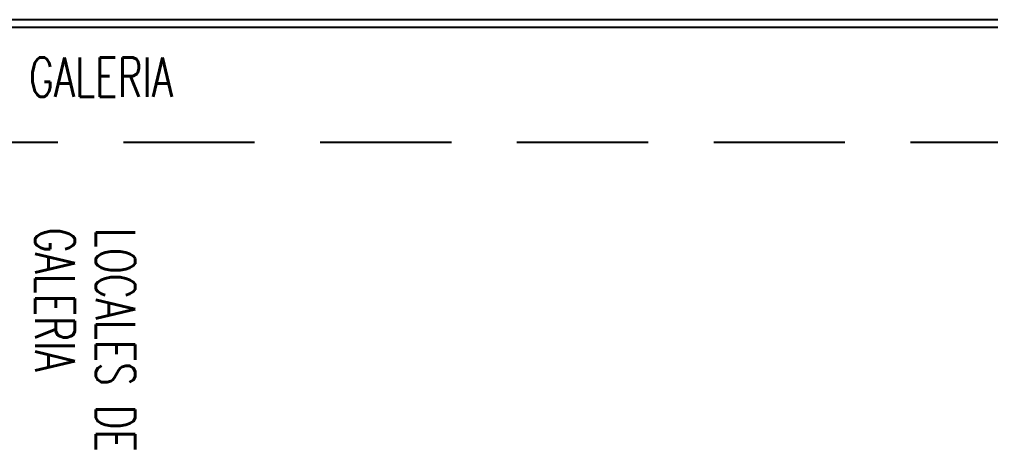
# Model space of a CAD drawing. Extents: x 26 to 214, y -151 to 101.
# Drawn here: x 151.65 to 170.16, y -93.68 to -85.47 of the extents above; entities that cross this region are included whole.
import ezdxf

# ---------------------------------------------------------------- set-up
doc = ezdxf.new("R2010")
doc.units = 0
doc.header["$LTSCALE"] = 10
doc.header["$MEASUREMENT"] = 0
doc.linetypes.add('DASHDOT', pattern=[1, 0.5, -0.25, 0, -0.25])
doc.linetypes.add('HIDDEN', pattern=[0.375, 0.25, -0.125])
doc.layers.get('0').update_dxf_attribs({"linetype": 'CONTINUOUS'})
doc.layers.add('00-MUROS', color=5, linetype='CONTINUOUS')
doc.layers.add('EJES', color=6, linetype='DASHDOT')
doc.styles.add('COTAS', font='ROMANS.shx')

msp = doc.modelspace()

# ---------------------------------------------------------------- linework, layer by layer
at = {"linetype": 'HIDDEN'}
msp.add_line((171.131, -87.823), (148.752, -87.823), dxfattribs=at)
at = {"layer": '00-MUROS'}
for points in [[(148.752, -85.473), (197.938, -85.473)], [(148.752, -85.623), (197.938, -85.623)]]:
    msp.add_lwpolyline(points, dxfattribs=at)
at = {"layer": 'EJES'}
msp.add_line((148.752, -85.623), (210.539, -85.623), dxfattribs=at)

# ---------------------------------------------------------------- texts
at = {"style": 'COTAS', "width": 0.7}
msp.add_text('GALERIA', height=0.75, dxfattribs=at).set_placement((151.832, -86.947))
for s, p in [('GALERIA', (151.951, -89.447)), ('LOCALES DE', (153.105, -89.447))]:
    msp.add_text(s, height=0.75, rotation=270, dxfattribs=at).set_placement(p)

doc.saveas('drawing.dxf')
